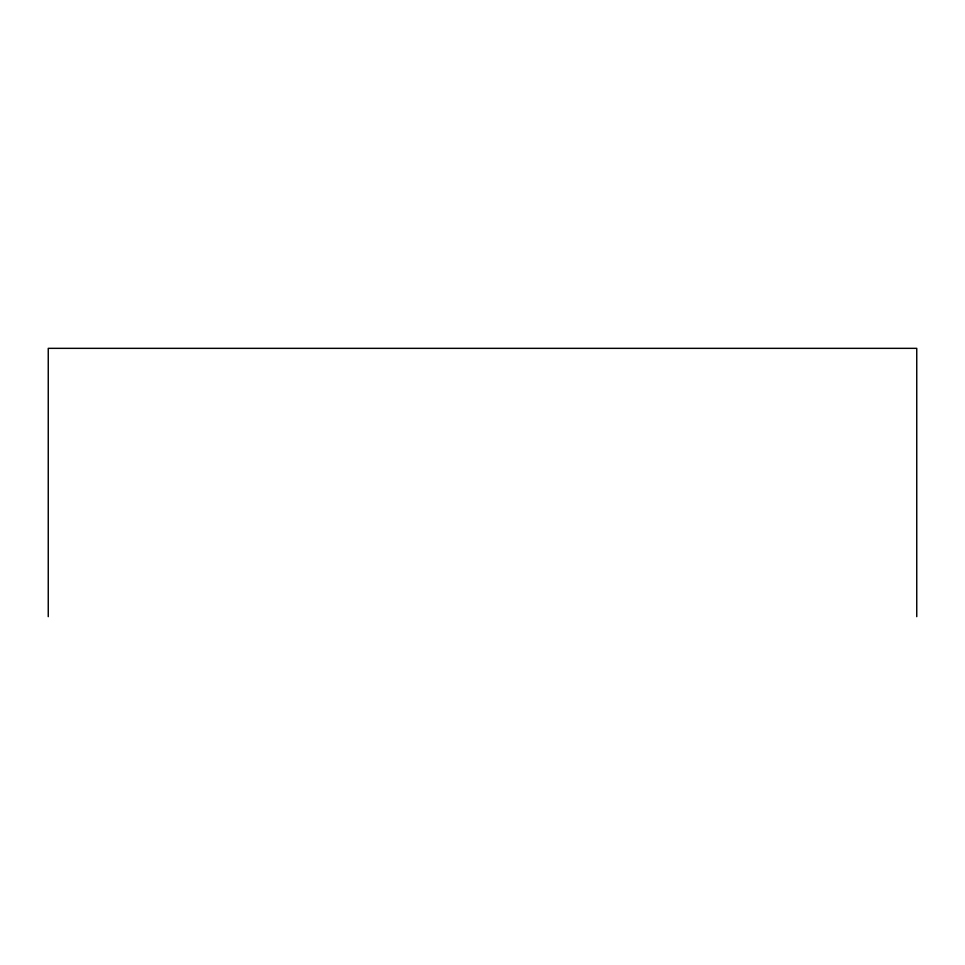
<?xml version="1.0" encoding="UTF-8"?>
<svg xmlns="http://www.w3.org/2000/svg" width="965" height="965" viewBox="0 0 965 965"><rect width="100%" height="100%" fill="white"/><g stroke="black" fill="none" stroke-linecap="round" stroke-linejoin="round"><path stroke-width="1.45" d="M916.75 616.659L916.75 348.341L48.25 348.341L48.25 616.659"/></g></svg>
